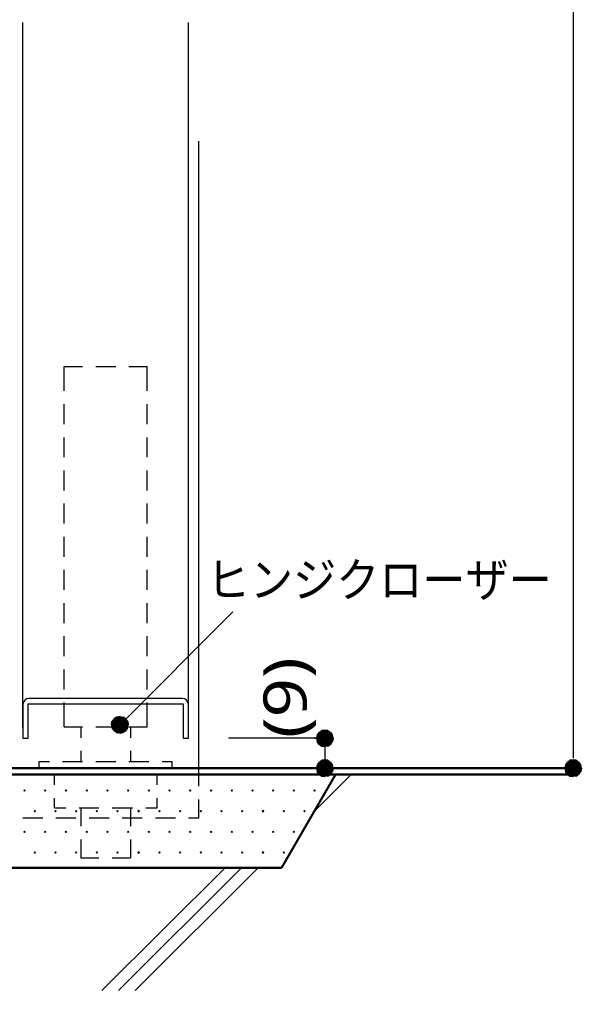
# Model space of a CAD drawing. Header units: millimetres. Extents: x 0 to 420, y 0 to 297.
# Drawn here: x 339 to 372.9, y 91.9 to 150.4 of the extents above; entities that cross this region are included whole.
import ezdxf
from ezdxf.enums import TextEntityAlignment as Align

# ---------------------------------------------------------------- set-up
doc = ezdxf.new("R2010")
doc.units = ezdxf.units.MM
doc.styles.add('kst32b', font='NotoSansJP-Variable.ttf')

msp = doc.modelspace()

# ---------------------------------------------------------------- hatches: boundary and pattern name
for points in [[(344.847, 108.395), (344.699, 108.289), (345.059, 107.929), (344.847, 108.395)], [(356.934, 107.315), (356.891, 107.125), (357.399, 107.125), (356.934, 107.315)], [(356.934, 105.516), (356.891, 105.304), (357.399, 105.304), (356.934, 105.516)], [(371.898, 105.516), (371.856, 105.304), (372.364, 105.304), (371.898, 105.516)], [(339.302, 104.013), (339.28, 103.992), (339.259, 103.971), (339.28, 103.95), (339.302, 103.928), (339.323, 103.95), (339.344, 103.971), (339.323, 103.992), (339.302, 104.013)], [(340.551, 104.013), (340.529, 103.992), (340.508, 103.971), (340.529, 103.95), (340.551, 103.928), (340.572, 103.95), (340.593, 103.971), (340.572, 103.992), (340.551, 104.013)], [(341.799, 104.013), (341.778, 103.992), (341.757, 103.971), (341.778, 103.95), (341.799, 103.928), (341.821, 103.95), (341.842, 103.971), (341.821, 103.992), (341.799, 104.013)], [(343.048, 104.013), (343.027, 103.992), (343.006, 103.971), (343.027, 103.95), (343.048, 103.928), (343.069, 103.95), (343.091, 103.971), (343.069, 103.992), (343.048, 104.013)], [(344.297, 104.013), (344.276, 103.992), (344.255, 103.971), (344.276, 103.95), (344.297, 103.928), (344.318, 103.95), (344.339, 103.971), (344.318, 103.992), (344.297, 104.013)], [(345.546, 104.013), (345.525, 103.992), (345.504, 103.971), (345.525, 103.95), (345.546, 103.928), (345.567, 103.95), (345.588, 103.971), (345.567, 103.992), (345.546, 104.013)], [(346.795, 104.013), (346.773, 103.992), (346.752, 103.971), (346.773, 103.95), (346.795, 103.928), (346.816, 103.95), (346.837, 103.971), (346.816, 103.992), (346.795, 104.013)], [(348.044, 104.013), (348.022, 103.992), (348.001, 103.971), (348.022, 103.95), (348.044, 103.928), (348.065, 103.95), (348.086, 103.971), (348.065, 103.992), (348.044, 104.013)], [(349.292, 104.013), (349.271, 103.992), (349.25, 103.971), (349.271, 103.95), (349.292, 103.928), (349.313, 103.95), (349.335, 103.971), (349.313, 103.992), (349.292, 104.013)], [(350.541, 104.013), (350.52, 103.992), (350.499, 103.971), (350.52, 103.95), (350.541, 103.928), (350.562, 103.95), (350.584, 103.971), (350.562, 103.992), (350.541, 104.013)], [(351.79, 104.013), (351.769, 103.992), (351.748, 103.971), (351.769, 103.95), (351.79, 103.928), (351.811, 103.95), (351.832, 103.971), (351.811, 103.992), (351.79, 104.013)], [(353.039, 104.013), (353.018, 103.992), (352.996, 103.971), (353.018, 103.95), (353.039, 103.928), (353.06, 103.95), (353.081, 103.971), (353.06, 103.992), (353.039, 104.013)], [(354.288, 104.013), (354.266, 103.992), (354.245, 103.971), (354.266, 103.95), (354.288, 103.928), (354.309, 103.95), (354.33, 103.971), (354.309, 103.992), (354.288, 104.013)], [(355.537, 104.013), (355.515, 103.992), (355.494, 103.971), (355.515, 103.95), (355.537, 103.928), (355.558, 103.95), (355.579, 103.971), (355.558, 103.992), (355.537, 104.013)], [(356.785, 104.013), (356.764, 103.992), (356.743, 103.971), (356.764, 103.95), (356.785, 103.928), (356.806, 103.95), (356.828, 103.971), (356.806, 103.992), (356.785, 104.013)], [(339.916, 102.764), (339.894, 102.743), (339.873, 102.722), (339.894, 102.701), (339.916, 102.679), (339.937, 102.701), (339.958, 102.722), (339.937, 102.743), (339.916, 102.764)], [(341.164, 102.764), (341.143, 102.743), (341.122, 102.722), (341.143, 102.701), (341.164, 102.679), (341.186, 102.701), (341.207, 102.722), (341.186, 102.743), (341.164, 102.764)], [(342.413, 102.764), (342.392, 102.743), (342.371, 102.722), (342.392, 102.701), (342.413, 102.679), (342.434, 102.701), (342.455, 102.722), (342.434, 102.743), (342.413, 102.764)], [(343.662, 102.764), (343.641, 102.743), (343.62, 102.722), (343.641, 102.701), (343.662, 102.679), (343.683, 102.701), (343.704, 102.722), (343.683, 102.743), (343.662, 102.764)], [(344.911, 102.764), (344.89, 102.743), (344.869, 102.722), (344.89, 102.701), (344.911, 102.679), (344.932, 102.701), (344.953, 102.722), (344.932, 102.743), (344.911, 102.764)], [(346.181, 102.764), (346.16, 102.743), (346.138, 102.722), (346.16, 102.701), (346.181, 102.679), (346.202, 102.701), (346.223, 102.722), (346.202, 102.743), (346.181, 102.764)], [(347.43, 102.764), (347.409, 102.743), (347.387, 102.722), (347.409, 102.701), (347.43, 102.679), (347.451, 102.701), (347.472, 102.722), (347.451, 102.743), (347.43, 102.764)], [(348.679, 102.764), (348.657, 102.743), (348.636, 102.722), (348.657, 102.701), (348.679, 102.679), (348.7, 102.701), (348.721, 102.722), (348.7, 102.743), (348.679, 102.764)], [(349.927, 102.764), (349.906, 102.743), (349.885, 102.722), (349.906, 102.701), (349.927, 102.679), (349.948, 102.701), (349.97, 102.722), (349.948, 102.743), (349.927, 102.764)], [(351.176, 102.764), (351.155, 102.743), (351.134, 102.722), (351.155, 102.701), (351.176, 102.679), (351.197, 102.701), (351.219, 102.722), (351.197, 102.743), (351.176, 102.764)], [(352.425, 102.764), (352.404, 102.743), (352.383, 102.722), (352.404, 102.701), (352.425, 102.679), (352.446, 102.701), (352.467, 102.722), (352.446, 102.743), (352.425, 102.764)], [(353.674, 102.764), (353.653, 102.743), (353.631, 102.722), (353.653, 102.701), (353.674, 102.679), (353.695, 102.701), (353.716, 102.722), (353.695, 102.743), (353.674, 102.764)], [(354.923, 102.764), (354.902, 102.743), (354.88, 102.722), (354.902, 102.701), (354.923, 102.679), (354.944, 102.701), (354.965, 102.722), (354.944, 102.743), (354.923, 102.764)], [(356.171, 102.764), (356.15, 102.743), (356.129, 102.722), (356.15, 102.701), (356.171, 102.679), (356.193, 102.701), (356.214, 102.722), (356.193, 102.743), (356.171, 102.764)], [(339.302, 101.515), (339.28, 101.494), (339.259, 101.473), (339.28, 101.452), (339.302, 101.431), (339.323, 101.452), (339.344, 101.473), (339.323, 101.494), (339.302, 101.515)], [(340.551, 101.515), (340.529, 101.494), (340.508, 101.473), (340.529, 101.452), (340.551, 101.431), (340.572, 101.452), (340.593, 101.473), (340.572, 101.494), (340.551, 101.515)], [(341.799, 101.515), (341.778, 101.494), (341.757, 101.473), (341.778, 101.452), (341.799, 101.431), (341.821, 101.452), (341.842, 101.473), (341.821, 101.494), (341.799, 101.515)], [(343.048, 101.515), (343.027, 101.494), (343.006, 101.473), (343.027, 101.452), (343.048, 101.431), (343.069, 101.452), (343.091, 101.473), (343.069, 101.494), (343.048, 101.515)], [(344.297, 101.515), (344.276, 101.494), (344.255, 101.473), (344.276, 101.452), (344.297, 101.431), (344.318, 101.452), (344.339, 101.473), (344.318, 101.494), (344.297, 101.515)], [(345.546, 101.515), (345.525, 101.494), (345.504, 101.473), (345.525, 101.452), (345.546, 101.431), (345.567, 101.452), (345.588, 101.473), (345.567, 101.494), (345.546, 101.515)], [(346.795, 101.515), (346.773, 101.494), (346.752, 101.473), (346.773, 101.452), (346.795, 101.431), (346.816, 101.452), (346.837, 101.473), (346.816, 101.494), (346.795, 101.515)], [(348.044, 101.515), (348.022, 101.494), (348.001, 101.473), (348.022, 101.452), (348.044, 101.431), (348.065, 101.452), (348.086, 101.473), (348.065, 101.494), (348.044, 101.515)], [(349.292, 101.515), (349.271, 101.494), (349.25, 101.473), (349.271, 101.452), (349.292, 101.431), (349.313, 101.452), (349.335, 101.473), (349.313, 101.494), (349.292, 101.515)], [(350.541, 101.515), (350.52, 101.494), (350.499, 101.473), (350.52, 101.452), (350.541, 101.431), (350.562, 101.452), (350.584, 101.473), (350.562, 101.494), (350.541, 101.515)], [(351.79, 101.515), (351.769, 101.494), (351.748, 101.473), (351.769, 101.452), (351.79, 101.431), (351.811, 101.452), (351.832, 101.473), (351.811, 101.494), (351.79, 101.515)], [(353.039, 101.515), (353.018, 101.494), (352.996, 101.473), (353.018, 101.452), (353.039, 101.431), (353.06, 101.452), (353.081, 101.473), (353.06, 101.494), (353.039, 101.515)], [(354.288, 101.515), (354.266, 101.494), (354.245, 101.473), (354.266, 101.452), (354.288, 101.431), (354.309, 101.452), (354.33, 101.473), (354.309, 101.494), (354.288, 101.515)], [(355.537, 101.515), (355.515, 101.494), (355.494, 101.473), (355.515, 101.452), (355.537, 101.431), (355.558, 101.452), (355.579, 101.473), (355.558, 101.494), (355.537, 101.515)], [(339.916, 100.266), (339.894, 100.245), (339.873, 100.224), (339.894, 100.203), (339.916, 100.182), (339.937, 100.203), (339.958, 100.224), (339.937, 100.245), (339.916, 100.266)], [(341.164, 100.266), (341.143, 100.245), (341.122, 100.224), (341.143, 100.203), (341.164, 100.182), (341.186, 100.203), (341.207, 100.224), (341.186, 100.245), (341.164, 100.266)], [(342.413, 100.266), (342.392, 100.245), (342.371, 100.224), (342.392, 100.203), (342.413, 100.182), (342.434, 100.203), (342.455, 100.224), (342.434, 100.245), (342.413, 100.266)], [(343.662, 100.266), (343.641, 100.245), (343.62, 100.224), (343.641, 100.203), (343.662, 100.182), (343.683, 100.203), (343.704, 100.224), (343.683, 100.245), (343.662, 100.266)], [(344.911, 100.266), (344.89, 100.245), (344.869, 100.224), (344.89, 100.203), (344.911, 100.182), (344.932, 100.203), (344.953, 100.224), (344.932, 100.245), (344.911, 100.266)], [(346.181, 100.266), (346.16, 100.245), (346.138, 100.224), (346.16, 100.203), (346.181, 100.182), (346.202, 100.203), (346.223, 100.224), (346.202, 100.245), (346.181, 100.266)], [(347.43, 100.266), (347.409, 100.245), (347.387, 100.224), (347.409, 100.203), (347.43, 100.182), (347.451, 100.203), (347.472, 100.224), (347.451, 100.245), (347.43, 100.266)], [(348.679, 100.266), (348.657, 100.245), (348.636, 100.224), (348.657, 100.203), (348.679, 100.182), (348.7, 100.203), (348.721, 100.224), (348.7, 100.245), (348.679, 100.266)], [(349.927, 100.266), (349.906, 100.245), (349.885, 100.224), (349.906, 100.203), (349.927, 100.182), (349.948, 100.203), (349.97, 100.224), (349.948, 100.245), (349.927, 100.266)], [(351.176, 100.266), (351.155, 100.245), (351.134, 100.224), (351.155, 100.203), (351.176, 100.182), (351.197, 100.203), (351.219, 100.224), (351.197, 100.245), (351.176, 100.266)], [(352.425, 100.266), (352.404, 100.245), (352.383, 100.224), (352.404, 100.203), (352.425, 100.182), (352.446, 100.203), (352.467, 100.224), (352.446, 100.245), (352.425, 100.266)], [(353.674, 100.266), (353.653, 100.245), (353.631, 100.224), (353.653, 100.203), (353.674, 100.182), (353.695, 100.203), (353.716, 100.224), (353.695, 100.245), (353.674, 100.266)], [(354.923, 100.266), (354.902, 100.245), (354.88, 100.224), (354.902, 100.203), (354.923, 100.182), (354.944, 100.203), (354.965, 100.224), (354.944, 100.245), (354.923, 100.266)]]:
    msp.add_hatch(color=7).paths.add_polyline_path(points)
h = msp.add_hatch(color=7)
h.paths.add_polyline_path([(345.398, 108.289), (345.25, 108.395), (345.059, 107.929), (345.398, 108.289)])
h.paths.add_polyline_path([(345.25, 108.395), (345.059, 107.929), (345.059, 108.437), (345.25, 108.395)])
h.paths.add_polyline_path([(345.059, 107.929), (345.059, 108.437), (344.847, 108.395), (345.059, 107.929)])
h = msp.add_hatch(color=7)
h.paths.add_polyline_path([(344.699, 108.289), (344.572, 108.119), (345.059, 107.929), (344.699, 108.289)])
h.paths.add_polyline_path([(344.572, 108.119), (345.059, 107.929), (344.551, 107.929), (344.572, 108.119)])
h.paths.add_polyline_path([(345.059, 107.929), (344.551, 107.929), (344.572, 107.738), (345.059, 107.929)])
h = msp.add_hatch(color=7)
h.paths.add_polyline_path([(344.572, 107.738), (344.699, 107.569), (345.059, 107.929), (344.572, 107.738)])
h.paths.add_polyline_path([(344.699, 107.569), (345.059, 107.929), (344.847, 107.463), (344.699, 107.569)])
h.paths.add_polyline_path([(345.059, 107.929), (344.847, 107.463), (345.059, 107.421), (345.059, 107.929)])
h = msp.add_hatch(color=7)
h.paths.add_polyline_path([(345.525, 107.738), (345.546, 107.929), (345.059, 107.929), (345.525, 107.738)])
h.paths.add_polyline_path([(345.546, 107.929), (345.059, 107.929), (345.525, 108.119), (345.546, 107.929)])
h.paths.add_polyline_path([(345.059, 107.929), (345.525, 108.119), (345.398, 108.289), (345.059, 107.929)])
h = msp.add_hatch(color=7)
h.paths.add_polyline_path([(345.059, 107.421), (345.25, 107.463), (345.059, 107.929), (345.059, 107.421)])
h.paths.add_polyline_path([(345.25, 107.463), (345.059, 107.929), (345.398, 107.569), (345.25, 107.463)])
h.paths.add_polyline_path([(345.059, 107.929), (345.398, 107.569), (345.525, 107.738), (345.059, 107.929)])
h = msp.add_hatch(color=7)
h.paths.add_polyline_path([(357.399, 107.611), (357.209, 107.59), (357.399, 107.125), (357.399, 107.611)])
h.paths.add_polyline_path([(357.209, 107.59), (357.399, 107.125), (357.039, 107.463), (357.209, 107.59)])
h.paths.add_polyline_path([(357.399, 107.125), (357.039, 107.463), (356.934, 107.315), (357.399, 107.125)])
h = msp.add_hatch(color=7)
h.paths.add_polyline_path([(357.865, 107.315), (357.759, 107.463), (357.399, 107.125), (357.865, 107.315)])
h.paths.add_polyline_path([(357.759, 107.463), (357.399, 107.125), (357.59, 107.59), (357.759, 107.463)])
h.paths.add_polyline_path([(357.399, 107.125), (357.59, 107.59), (357.399, 107.611), (357.399, 107.125)])
h = msp.add_hatch(color=7)
h.paths.add_polyline_path([(357.759, 106.765), (357.865, 106.913), (357.399, 107.125), (357.759, 106.765)])
h.paths.add_polyline_path([(357.865, 106.913), (357.399, 107.125), (357.907, 107.125), (357.865, 106.913)])
h.paths.add_polyline_path([(357.399, 107.125), (357.907, 107.125), (357.865, 107.315), (357.399, 107.125)])
h = msp.add_hatch(color=7)
h.paths.add_polyline_path([(356.891, 107.125), (356.934, 106.913), (357.399, 107.125), (356.891, 107.125)])
h.paths.add_polyline_path([(356.934, 106.913), (357.399, 107.125), (357.039, 106.765), (356.934, 106.913)])
h.paths.add_polyline_path([(357.399, 107.125), (357.039, 106.765), (357.209, 106.638), (357.399, 107.125)])
h = msp.add_hatch(color=7)
h.paths.add_polyline_path([(357.209, 106.638), (357.399, 106.616), (357.399, 107.125), (357.209, 106.638)])
h.paths.add_polyline_path([(357.399, 106.616), (357.399, 107.125), (357.59, 106.638), (357.399, 106.616)])
h.paths.add_polyline_path([(357.399, 107.125), (357.59, 106.638), (357.759, 106.765), (357.399, 107.125)])
h = msp.add_hatch(color=7)
h.paths.add_polyline_path([(357.399, 105.812), (357.209, 105.791), (357.399, 105.304), (357.399, 105.812)])
h.paths.add_polyline_path([(357.209, 105.791), (357.399, 105.304), (357.039, 105.664), (357.209, 105.791)])
h.paths.add_polyline_path([(357.399, 105.304), (357.039, 105.664), (356.934, 105.516), (357.399, 105.304)])
h = msp.add_hatch(color=7)
h.paths.add_polyline_path([(357.865, 105.516), (357.759, 105.664), (357.399, 105.304), (357.865, 105.516)])
h.paths.add_polyline_path([(357.759, 105.664), (357.399, 105.304), (357.59, 105.791), (357.759, 105.664)])
h.paths.add_polyline_path([(357.399, 105.304), (357.59, 105.791), (357.399, 105.812), (357.399, 105.304)])
h = msp.add_hatch(color=7)
h.paths.add_polyline_path([(357.759, 104.966), (357.865, 105.114), (357.399, 105.304), (357.759, 104.966)])
h.paths.add_polyline_path([(357.865, 105.114), (357.399, 105.304), (357.907, 105.304), (357.865, 105.114)])
h.paths.add_polyline_path([(357.399, 105.304), (357.907, 105.304), (357.865, 105.516), (357.399, 105.304)])
h = msp.add_hatch(color=7)
h.paths.add_polyline_path([(372.364, 105.812), (372.173, 105.791), (372.364, 105.304), (372.364, 105.812)])
h.paths.add_polyline_path([(372.173, 105.791), (372.364, 105.304), (372.004, 105.664), (372.173, 105.791)])
h.paths.add_polyline_path([(372.364, 105.304), (372.004, 105.664), (371.898, 105.516), (372.364, 105.304)])
h = msp.add_hatch(color=7)
h.paths.add_polyline_path([(372.83, 105.516), (372.724, 105.664), (372.364, 105.304), (372.83, 105.516)])
h.paths.add_polyline_path([(372.724, 105.664), (372.364, 105.304), (372.555, 105.791), (372.724, 105.664)])
h.paths.add_polyline_path([(372.364, 105.304), (372.555, 105.791), (372.364, 105.812), (372.364, 105.304)])
h = msp.add_hatch(color=7)
h.paths.add_polyline_path([(372.724, 104.966), (372.83, 105.114), (372.364, 105.304), (372.724, 104.966)])
h.paths.add_polyline_path([(372.83, 105.114), (372.364, 105.304), (372.872, 105.304), (372.83, 105.114)])
h.paths.add_polyline_path([(372.364, 105.304), (372.872, 105.304), (372.83, 105.516), (372.364, 105.304)])
h = msp.add_hatch(color=7)
h.paths.add_polyline_path([(356.891, 105.304), (356.934, 105.114), (357.399, 105.304), (356.891, 105.304)])
h.paths.add_polyline_path([(356.934, 105.114), (357.399, 105.304), (357.039, 104.966), (356.934, 105.114)])
h.paths.add_polyline_path([(357.399, 105.304), (357.039, 104.966), (357.209, 104.838), (357.399, 105.304)])
h = msp.add_hatch(color=7)
h.paths.add_polyline_path([(357.209, 104.838), (357.399, 104.817), (357.399, 105.304), (357.209, 104.838)])
h.paths.add_polyline_path([(357.399, 104.817), (357.399, 105.304), (357.59, 104.838), (357.399, 104.817)])
h.paths.add_polyline_path([(357.399, 105.304), (357.59, 104.838), (357.759, 104.966), (357.399, 105.304)])
h = msp.add_hatch(color=7)
h.paths.add_polyline_path([(371.856, 105.304), (371.898, 105.114), (372.364, 105.304), (371.856, 105.304)])
h.paths.add_polyline_path([(371.898, 105.114), (372.364, 105.304), (372.004, 104.966), (371.898, 105.114)])
h.paths.add_polyline_path([(372.364, 105.304), (372.004, 104.966), (372.173, 104.838), (372.364, 105.304)])
h = msp.add_hatch(color=7)
h.paths.add_polyline_path([(372.173, 104.838), (372.364, 104.817), (372.364, 105.304), (372.173, 104.838)])
h.paths.add_polyline_path([(372.364, 104.817), (372.364, 105.304), (372.555, 104.838), (372.364, 104.817)])
h.paths.add_polyline_path([(372.364, 105.304), (372.555, 104.838), (372.724, 104.966), (372.364, 105.304)])

# ---------------------------------------------------------------- linework, layer by layer
at = {"lineweight": 13}
for points in [[(372.364, 194.268), (372.364, 105.918)], [(339.196, 107.717), (339.196, 150.262)], [(349.187, 107.717), (349.187, 150.262)], [(349.8, 105.304), (349.8, 143.108)], [(341.694, 128.058), (341.694, 129.519)], [(341.694, 129.519), (342.794, 129.519)], [(343.598, 129.519), (344.805, 129.519)], [(345.588, 129.519), (346.689, 129.519)], [(346.689, 128.058), (346.689, 129.519)], [(341.694, 126.047), (341.694, 127.254)], [(346.689, 126.047), (346.689, 127.254)], [(341.694, 124.058), (341.694, 125.243)], [(346.689, 124.058), (346.689, 125.243)], [(341.694, 122.047), (341.694, 123.254)], [(346.689, 122.047), (346.689, 123.254)], [(341.694, 120.057), (341.694, 121.264)], [(346.689, 120.057), (346.689, 121.264)], [(341.694, 118.046), (341.694, 119.253)], [(346.689, 118.046), (346.689, 119.253)], [(341.694, 116.057), (341.694, 117.263)], [(346.689, 116.057), (346.689, 117.263)], [(341.694, 114.046), (341.694, 115.252)], [(351.854, 114.745), (345.059, 107.929)], [(346.689, 114.046), (346.689, 115.252)], [(341.694, 112.056), (341.694, 113.263)], [(346.689, 112.056), (346.689, 113.263)], [(341.694, 110.046), (341.694, 111.252)], [(346.689, 110.046), (346.689, 111.252)], [(339.587, 109.516), (339.435, 109.486), (339.311, 109.402), (339.227, 109.277), (339.196, 109.125)], [(348.805, 109.516), (339.598, 109.516)], [(349.187, 109.125), (349.156, 109.277), (349.072, 109.402), (348.947, 109.486), (348.795, 109.516)], [(339.196, 107.125), (339.513, 107.125), (339.513, 109.199), (348.869, 109.199), (348.869, 107.125), (349.187, 107.125), (349.187, 109.114)], [(339.196, 109.114), (339.196, 107.125)], [(341.694, 107.802), (341.694, 109.262)], [(346.689, 107.802), (346.689, 109.262)], [(341.694, 107.802), (342.794, 107.802)], [(342.688, 107.802), (342.688, 107.146)], [(343.598, 107.802), (344.805, 107.802)], [(345.588, 107.802), (346.689, 107.802)], [(345.694, 107.802), (345.694, 107.146)], [(356.785, 107.125), (357.399, 107.125), (351.6, 107.125)], [(357.399, 107.125), (357.399, 105.304)], [(342.688, 106.362), (342.688, 105.706)], [(345.694, 106.362), (345.694, 105.706)], [(340.191, 105.304), (340.191, 105.706), (340.804, 105.706)], [(341.588, 105.706), (342.794, 105.706)], [(343.598, 105.706), (344.805, 105.706)], [(345.588, 105.706), (346.795, 105.706)], [(347.599, 105.706), (348.192, 105.706)], [(348.192, 105.304), (348.192, 105.706)], [(341.101, 104.309), (341.101, 104.923)], [(347.303, 104.309), (347.303, 104.923)], [(349.8, 104.225), (349.8, 105.304)], [(356.722, 102.658), (358.987, 104.923)], [(372.385, 105.304), (372.406, 105.304)], [(341.101, 102.912), (341.101, 103.505)], [(347.303, 102.912), (347.303, 103.505)], [(349.8, 102.32), (349.8, 103.42)], [(341.101, 102.912), (341.799, 102.912)], [(342.604, 102.912), (343.789, 102.912)], [(342.688, 102.912), (342.688, 101.812)], [(344.593, 102.912), (345.8, 102.912)], [(345.694, 102.912), (345.694, 101.812)], [(346.604, 102.912), (347.303, 102.912)], [(339.196, 102.32), (340.402, 102.32)], [(341.186, 102.32), (342.392, 102.32)], [(343.196, 102.32), (344.403, 102.32)], [(345.186, 102.32), (346.393, 102.32)], [(347.197, 102.32), (348.403, 102.32)], [(349.187, 102.32), (349.8, 102.32)], [(342.688, 101.007), (342.688, 99.907)], [(345.694, 101.007), (345.694, 99.907)], [(342.688, 99.907), (343.789, 99.907)], [(344.593, 99.907), (345.694, 99.907)], [(343.958, 91.906), (351.388, 99.314)], [(344.974, 91.906), (352.383, 99.314)], [(345.969, 91.906), (353.378, 99.314)]]:
    msp.add_lwpolyline(points, dxfattribs=at)
at = {"lineweight": 0}
for points in [[(344.847, 108.395), (344.699, 108.289), (345.059, 107.929)], [(345.059, 107.929), (345.059, 108.437), (344.847, 108.395)], [(345.25, 108.395), (345.059, 107.929), (345.059, 108.437)], [(345.398, 108.289), (345.25, 108.395), (345.059, 107.929)], [(344.572, 108.119), (345.059, 107.929), (344.551, 107.929)], [(345.059, 107.929), (344.551, 107.929), (344.572, 107.738)], [(344.699, 108.289), (344.572, 108.119), (345.059, 107.929)], [(344.572, 107.738), (344.699, 107.569), (345.059, 107.929)], [(344.699, 107.569), (345.059, 107.929), (344.847, 107.463)], [(345.059, 107.929), (344.847, 107.463), (345.059, 107.421)], [(345.059, 107.929), (345.525, 108.119), (345.398, 108.289)], [(345.546, 107.929), (345.059, 107.929), (345.525, 108.119)], [(345.059, 107.421), (345.25, 107.463), (345.059, 107.929)], [(345.25, 107.463), (345.059, 107.929), (345.398, 107.569)], [(345.059, 107.929), (345.398, 107.569), (345.525, 107.738)], [(345.525, 107.738), (345.546, 107.929), (345.059, 107.929)], [(356.934, 107.315), (356.891, 107.125), (357.399, 107.125)], [(357.399, 107.125), (357.039, 107.463), (356.934, 107.315)], [(357.209, 107.59), (357.399, 107.125), (357.039, 107.463)], [(357.399, 107.611), (357.209, 107.59), (357.399, 107.125)], [(357.399, 107.125), (357.59, 107.59), (357.399, 107.611)], [(357.759, 107.463), (357.399, 107.125), (357.59, 107.59)], [(357.865, 107.315), (357.759, 107.463), (357.399, 107.125)], [(357.399, 107.125), (357.907, 107.125), (357.865, 107.315)], [(356.891, 107.125), (356.934, 106.913), (357.399, 107.125)], [(356.934, 106.913), (357.399, 107.125), (357.039, 106.765)], [(357.399, 107.125), (357.039, 106.765), (357.209, 106.638)], [(357.209, 106.638), (357.399, 106.616), (357.399, 107.125)], [(357.399, 106.616), (357.399, 107.125), (357.59, 106.638)], [(357.399, 107.125), (357.59, 106.638), (357.759, 106.765)], [(357.759, 106.765), (357.865, 106.913), (357.399, 107.125)], [(357.865, 106.913), (357.399, 107.125), (357.907, 107.125)], [(356.934, 105.516), (356.891, 105.304), (357.399, 105.304)], [(357.399, 105.304), (357.039, 105.664), (356.934, 105.516)], [(357.209, 105.791), (357.399, 105.304), (357.039, 105.664)], [(357.399, 105.812), (357.209, 105.791), (357.399, 105.304)], [(357.399, 105.304), (357.59, 105.791), (357.399, 105.812)], [(357.759, 105.664), (357.399, 105.304), (357.59, 105.791)], [(357.865, 105.516), (357.759, 105.664), (357.399, 105.304)], [(357.399, 105.304), (357.907, 105.304), (357.865, 105.516)], [(371.898, 105.516), (371.856, 105.304), (372.364, 105.304)], [(372.364, 105.304), (372.004, 105.664), (371.898, 105.516)], [(372.173, 105.791), (372.364, 105.304), (372.004, 105.664)], [(372.364, 105.812), (372.173, 105.791), (372.364, 105.304)], [(372.364, 105.304), (372.555, 105.791), (372.364, 105.812)], [(372.724, 105.664), (372.364, 105.304), (372.555, 105.791)], [(372.83, 105.516), (372.724, 105.664), (372.364, 105.304)], [(372.364, 105.304), (372.872, 105.304), (372.83, 105.516)], [(356.891, 105.304), (356.934, 105.114), (357.399, 105.304)], [(356.934, 105.114), (357.399, 105.304), (357.039, 104.966)], [(357.399, 105.304), (357.039, 104.966), (357.209, 104.838)], [(357.209, 104.838), (357.399, 104.817), (357.399, 105.304)], [(357.399, 104.817), (357.399, 105.304), (357.59, 104.838)], [(357.399, 105.304), (357.59, 104.838), (357.759, 104.966)], [(357.759, 104.966), (357.865, 105.114), (357.399, 105.304)], [(357.865, 105.114), (357.399, 105.304), (357.907, 105.304)], [(371.856, 105.304), (371.898, 105.114), (372.364, 105.304)], [(371.898, 105.114), (372.364, 105.304), (372.004, 104.966)], [(372.364, 105.304), (372.004, 104.966), (372.173, 104.838)], [(372.173, 104.838), (372.364, 104.817), (372.364, 105.304)], [(372.364, 104.817), (372.364, 105.304), (372.555, 104.838)], [(372.364, 105.304), (372.555, 104.838), (372.724, 104.966)], [(372.724, 104.966), (372.83, 105.114), (372.364, 105.304)], [(372.83, 105.114), (372.364, 105.304), (372.872, 105.304)], [(339.302, 104.013), (339.28, 103.992), (339.259, 103.971), (339.28, 103.95), (339.302, 103.928), (339.323, 103.95), (339.344, 103.971), (339.323, 103.992)], [(340.551, 104.013), (340.529, 103.992), (340.508, 103.971), (340.529, 103.95), (340.551, 103.928), (340.572, 103.95), (340.593, 103.971), (340.572, 103.992)], [(341.799, 104.013), (341.778, 103.992), (341.757, 103.971), (341.778, 103.95), (341.799, 103.928), (341.821, 103.95), (341.842, 103.971), (341.821, 103.992)], [(343.048, 104.013), (343.027, 103.992), (343.006, 103.971), (343.027, 103.95), (343.048, 103.928), (343.069, 103.95), (343.091, 103.971), (343.069, 103.992)], [(344.297, 104.013), (344.276, 103.992), (344.255, 103.971), (344.276, 103.95), (344.297, 103.928), (344.318, 103.95), (344.339, 103.971), (344.318, 103.992)], [(345.546, 104.013), (345.525, 103.992), (345.504, 103.971), (345.525, 103.95), (345.546, 103.928), (345.567, 103.95), (345.588, 103.971), (345.567, 103.992)], [(346.795, 104.013), (346.773, 103.992), (346.752, 103.971), (346.773, 103.95), (346.795, 103.928), (346.816, 103.95), (346.837, 103.971), (346.816, 103.992)], [(348.044, 104.013), (348.022, 103.992), (348.001, 103.971), (348.022, 103.95), (348.044, 103.928), (348.065, 103.95), (348.086, 103.971), (348.065, 103.992)], [(349.292, 104.013), (349.271, 103.992), (349.25, 103.971), (349.271, 103.95), (349.292, 103.928), (349.313, 103.95), (349.335, 103.971), (349.313, 103.992)], [(350.541, 104.013), (350.52, 103.992), (350.499, 103.971), (350.52, 103.95), (350.541, 103.928), (350.562, 103.95), (350.584, 103.971), (350.562, 103.992)], [(351.79, 104.013), (351.769, 103.992), (351.748, 103.971), (351.769, 103.95), (351.79, 103.928), (351.811, 103.95), (351.832, 103.971), (351.811, 103.992)], [(353.039, 104.013), (353.018, 103.992), (352.996, 103.971), (353.018, 103.95), (353.039, 103.928), (353.06, 103.95), (353.081, 103.971), (353.06, 103.992)], [(354.288, 104.013), (354.266, 103.992), (354.245, 103.971), (354.266, 103.95), (354.288, 103.928), (354.309, 103.95), (354.33, 103.971), (354.309, 103.992)], [(355.537, 104.013), (355.515, 103.992), (355.494, 103.971), (355.515, 103.95), (355.537, 103.928), (355.558, 103.95), (355.579, 103.971), (355.558, 103.992)], [(356.785, 104.013), (356.764, 103.992), (356.743, 103.971), (356.764, 103.95), (356.785, 103.928), (356.806, 103.95), (356.828, 103.971), (356.806, 103.992)], [(339.916, 102.764), (339.894, 102.743), (339.873, 102.722), (339.894, 102.701), (339.916, 102.679), (339.937, 102.701), (339.958, 102.722), (339.937, 102.743)], [(341.164, 102.764), (341.143, 102.743), (341.122, 102.722), (341.143, 102.701), (341.164, 102.679), (341.186, 102.701), (341.207, 102.722), (341.186, 102.743)], [(342.413, 102.764), (342.392, 102.743), (342.371, 102.722), (342.392, 102.701), (342.413, 102.679), (342.434, 102.701), (342.455, 102.722), (342.434, 102.743)], [(343.662, 102.764), (343.641, 102.743), (343.62, 102.722), (343.641, 102.701), (343.662, 102.679), (343.683, 102.701), (343.704, 102.722), (343.683, 102.743)], [(344.911, 102.764), (344.89, 102.743), (344.869, 102.722), (344.89, 102.701), (344.911, 102.679), (344.932, 102.701), (344.953, 102.722), (344.932, 102.743)], [(346.181, 102.764), (346.16, 102.743), (346.138, 102.722), (346.16, 102.701), (346.181, 102.679), (346.202, 102.701), (346.223, 102.722), (346.202, 102.743)], [(347.43, 102.764), (347.409, 102.743), (347.387, 102.722), (347.409, 102.701), (347.43, 102.679), (347.451, 102.701), (347.472, 102.722), (347.451, 102.743)], [(348.679, 102.764), (348.657, 102.743), (348.636, 102.722), (348.657, 102.701), (348.679, 102.679), (348.7, 102.701), (348.721, 102.722), (348.7, 102.743)], [(349.927, 102.764), (349.906, 102.743), (349.885, 102.722), (349.906, 102.701), (349.927, 102.679), (349.948, 102.701), (349.97, 102.722), (349.948, 102.743)], [(351.176, 102.764), (351.155, 102.743), (351.134, 102.722), (351.155, 102.701), (351.176, 102.679), (351.197, 102.701), (351.219, 102.722), (351.197, 102.743)], [(352.425, 102.764), (352.404, 102.743), (352.383, 102.722), (352.404, 102.701), (352.425, 102.679), (352.446, 102.701), (352.467, 102.722), (352.446, 102.743)], [(353.674, 102.764), (353.653, 102.743), (353.631, 102.722), (353.653, 102.701), (353.674, 102.679), (353.695, 102.701), (353.716, 102.722), (353.695, 102.743)], [(354.923, 102.764), (354.902, 102.743), (354.88, 102.722), (354.902, 102.701), (354.923, 102.679), (354.944, 102.701), (354.965, 102.722), (354.944, 102.743)], [(356.171, 102.764), (356.15, 102.743), (356.129, 102.722), (356.15, 102.701), (356.171, 102.679), (356.193, 102.701), (356.214, 102.722), (356.193, 102.743)], [(339.302, 101.515), (339.28, 101.494), (339.259, 101.473), (339.28, 101.452), (339.302, 101.431), (339.323, 101.452), (339.344, 101.473), (339.323, 101.494)], [(340.551, 101.515), (340.529, 101.494), (340.508, 101.473), (340.529, 101.452), (340.551, 101.431), (340.572, 101.452), (340.593, 101.473), (340.572, 101.494)], [(341.799, 101.515), (341.778, 101.494), (341.757, 101.473), (341.778, 101.452), (341.799, 101.431), (341.821, 101.452), (341.842, 101.473), (341.821, 101.494)], [(343.048, 101.515), (343.027, 101.494), (343.006, 101.473), (343.027, 101.452), (343.048, 101.431), (343.069, 101.452), (343.091, 101.473), (343.069, 101.494)], [(344.297, 101.515), (344.276, 101.494), (344.255, 101.473), (344.276, 101.452), (344.297, 101.431), (344.318, 101.452), (344.339, 101.473), (344.318, 101.494)], [(345.546, 101.515), (345.525, 101.494), (345.504, 101.473), (345.525, 101.452), (345.546, 101.431), (345.567, 101.452), (345.588, 101.473), (345.567, 101.494)], [(346.795, 101.515), (346.773, 101.494), (346.752, 101.473), (346.773, 101.452), (346.795, 101.431), (346.816, 101.452), (346.837, 101.473), (346.816, 101.494)], [(348.044, 101.515), (348.022, 101.494), (348.001, 101.473), (348.022, 101.452), (348.044, 101.431), (348.065, 101.452), (348.086, 101.473), (348.065, 101.494)], [(349.292, 101.515), (349.271, 101.494), (349.25, 101.473), (349.271, 101.452), (349.292, 101.431), (349.313, 101.452), (349.335, 101.473), (349.313, 101.494)], [(350.541, 101.515), (350.52, 101.494), (350.499, 101.473), (350.52, 101.452), (350.541, 101.431), (350.562, 101.452), (350.584, 101.473), (350.562, 101.494)], [(351.79, 101.515), (351.769, 101.494), (351.748, 101.473), (351.769, 101.452), (351.79, 101.431), (351.811, 101.452), (351.832, 101.473), (351.811, 101.494)], [(353.039, 101.515), (353.018, 101.494), (352.996, 101.473), (353.018, 101.452), (353.039, 101.431), (353.06, 101.452), (353.081, 101.473), (353.06, 101.494)], [(354.288, 101.515), (354.266, 101.494), (354.245, 101.473), (354.266, 101.452), (354.288, 101.431), (354.309, 101.452), (354.33, 101.473), (354.309, 101.494)], [(355.537, 101.515), (355.515, 101.494), (355.494, 101.473), (355.515, 101.452), (355.537, 101.431), (355.558, 101.452), (355.579, 101.473), (355.558, 101.494)], [(339.916, 100.266), (339.894, 100.245), (339.873, 100.224), (339.894, 100.203), (339.916, 100.182), (339.937, 100.203), (339.958, 100.224), (339.937, 100.245)], [(341.164, 100.266), (341.143, 100.245), (341.122, 100.224), (341.143, 100.203), (341.164, 100.182), (341.186, 100.203), (341.207, 100.224), (341.186, 100.245)], [(342.413, 100.266), (342.392, 100.245), (342.371, 100.224), (342.392, 100.203), (342.413, 100.182), (342.434, 100.203), (342.455, 100.224), (342.434, 100.245)], [(343.662, 100.266), (343.641, 100.245), (343.62, 100.224), (343.641, 100.203), (343.662, 100.182), (343.683, 100.203), (343.704, 100.224), (343.683, 100.245)], [(344.911, 100.266), (344.89, 100.245), (344.869, 100.224), (344.89, 100.203), (344.911, 100.182), (344.932, 100.203), (344.953, 100.224), (344.932, 100.245)], [(346.181, 100.266), (346.16, 100.245), (346.138, 100.224), (346.16, 100.203), (346.181, 100.182), (346.202, 100.203), (346.223, 100.224), (346.202, 100.245)], [(347.43, 100.266), (347.409, 100.245), (347.387, 100.224), (347.409, 100.203), (347.43, 100.182), (347.451, 100.203), (347.472, 100.224), (347.451, 100.245)], [(348.679, 100.266), (348.657, 100.245), (348.636, 100.224), (348.657, 100.203), (348.679, 100.182), (348.7, 100.203), (348.721, 100.224), (348.7, 100.245)], [(349.927, 100.266), (349.906, 100.245), (349.885, 100.224), (349.906, 100.203), (349.927, 100.182), (349.948, 100.203), (349.97, 100.224), (349.948, 100.245)], [(351.176, 100.266), (351.155, 100.245), (351.134, 100.224), (351.155, 100.203), (351.176, 100.182), (351.197, 100.203), (351.219, 100.224), (351.197, 100.245)], [(352.425, 100.266), (352.404, 100.245), (352.383, 100.224), (352.404, 100.203), (352.425, 100.182), (352.446, 100.203), (352.467, 100.224), (352.446, 100.245)], [(353.674, 100.266), (353.653, 100.245), (353.631, 100.224), (353.653, 100.203), (353.674, 100.182), (353.695, 100.203), (353.716, 100.224), (353.695, 100.245)], [(354.923, 100.266), (354.902, 100.245), (354.88, 100.224), (354.902, 100.203), (354.923, 100.182), (354.944, 100.203), (354.965, 100.224), (354.944, 100.245)]]:
    msp.add_lwpolyline(points, close=True, dxfattribs=at)
at = {"lineweight": 30}
for points in [[(309.393, 105.304), (372.555, 105.304)], [(309.393, 104.923), (372.555, 104.923)], [(320.802, 99.314), (354.796, 99.314)]]:
    msp.add_lwpolyline(points, dxfattribs=at)
at = {"lineweight": 25}
msp.add_lwpolyline([(358.034, 104.923), (354.796, 99.314)], dxfattribs=at)

# ---------------------------------------------------------------- texts
at = {"style": 'kst32b'}
for s, height, p, p2 in [('ヒンジクローザー', 2.0791, (350.287, 115.634), (371.078, 115.634)), ('(9)', 2.5989, (356.298, 107.125), (356.298, 111.997))]:
    msp.add_text(s, height=height, dxfattribs=at).set_placement(p, p2, align=Align.FIT)

doc.saveas('drawing.dxf')
